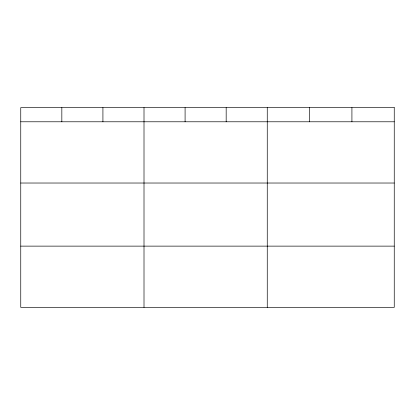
<?xml version="1.0" encoding="UTF-8"?>
<svg xmlns="http://www.w3.org/2000/svg" width="415" height="415" viewBox="0 0 415 415"><rect width="100%" height="100%" fill="white"/><g stroke="black" fill="none" stroke-linecap="round" stroke-linejoin="round"><path stroke-width="0.62" d="M20.75 121.782L394.25 121.782M20.75 183.025L394.25 183.025M20.75 246.126L394.25 246.126M351.92 107.63L351.92 121.782M309.59 107.63L309.59 121.782M267.26 107.63L267.26 307.37M226.175 107.63L226.175 121.782M185.09 107.63L185.09 121.782M144.005 107.63L144.005 307.37M102.92 107.63L102.92 121.782M61.835 107.63L61.835 121.782M394.25 107.63L20.75 107.63L20.75 307.37L394.25 307.37L394.25 107.63"/></g></svg>
